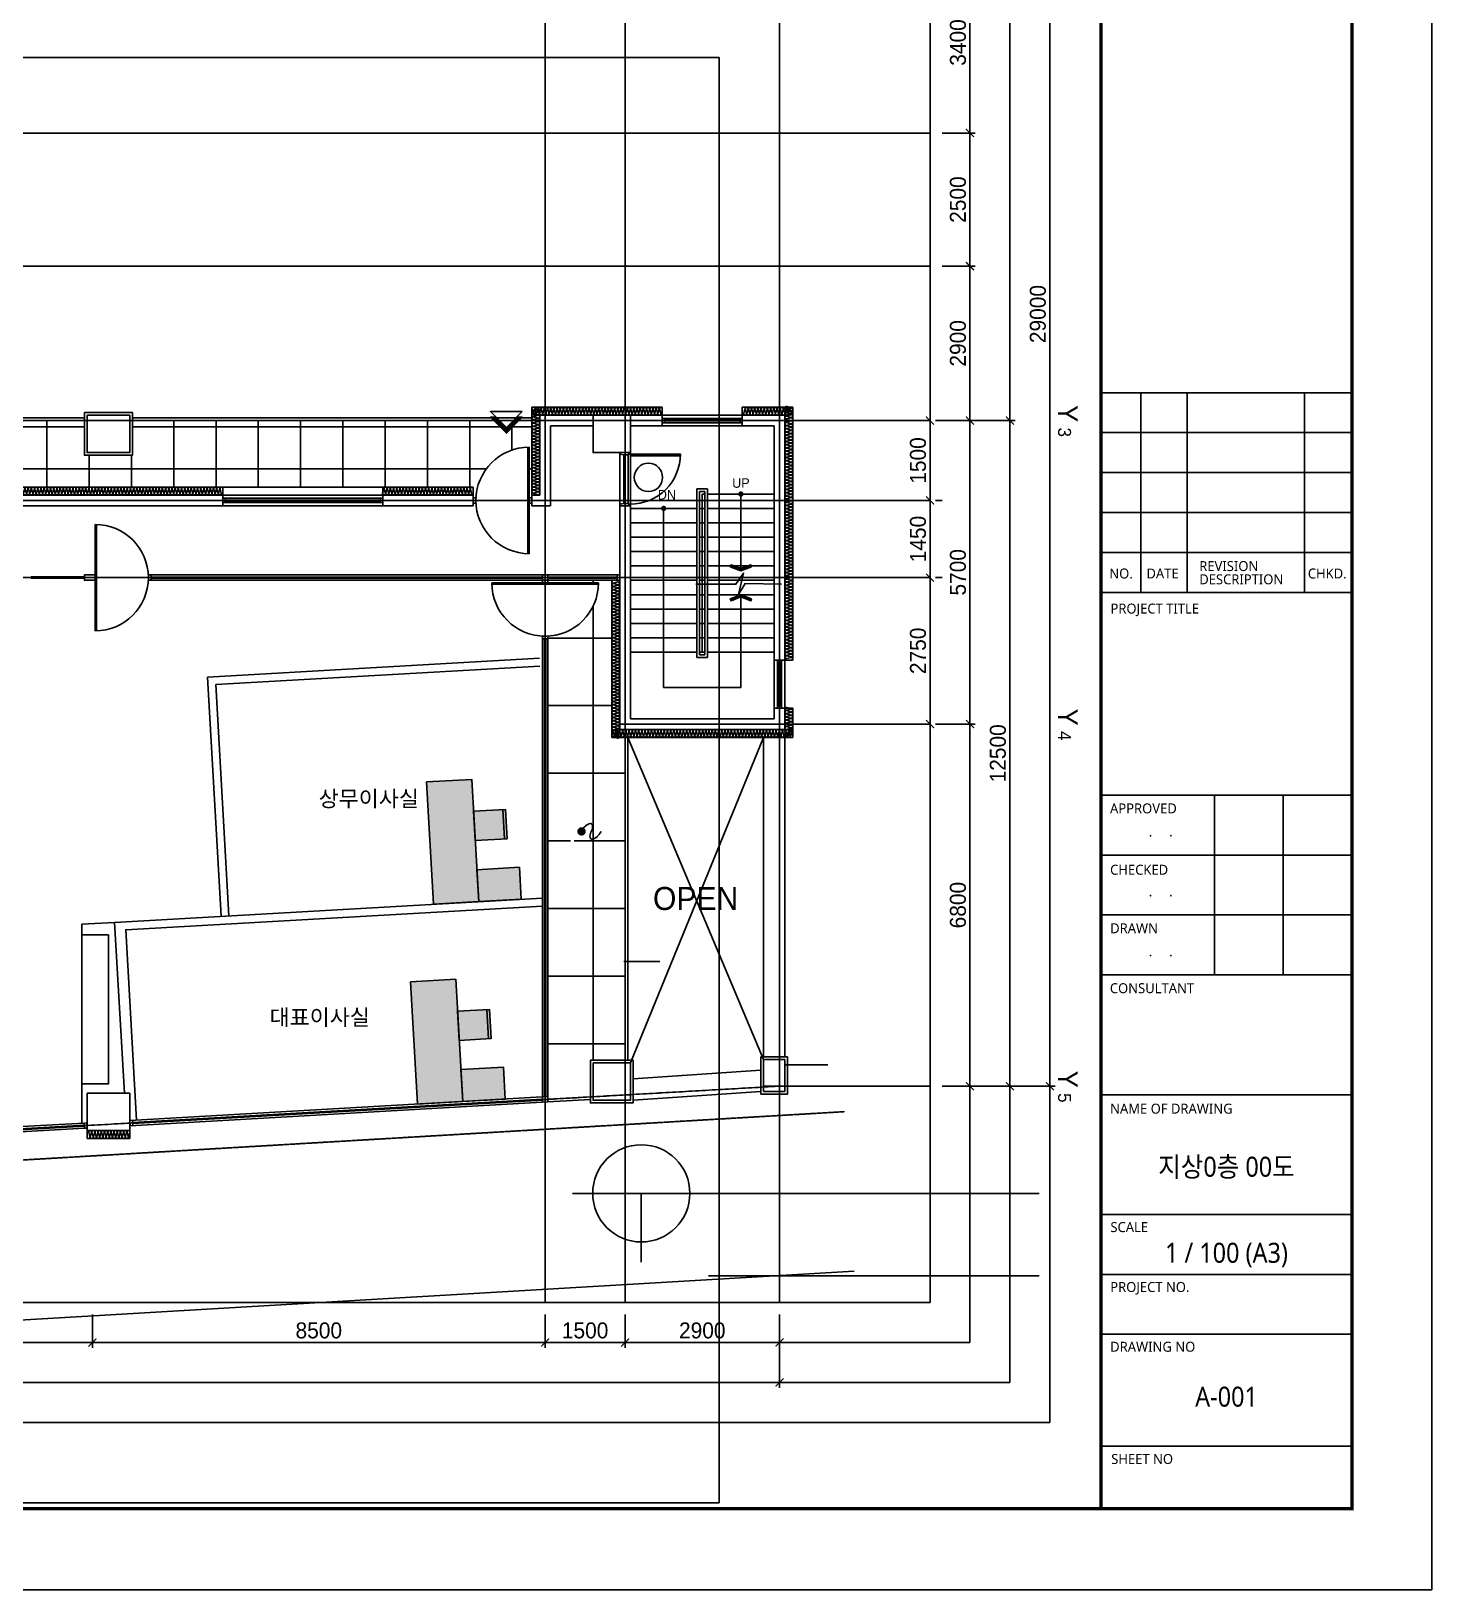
# Model space of a CAD drawing. Header units: millimetres. Extents: x 0 to 199210, y 0 to 94205.
# Drawn here: x 104808 to 131105, y 0 to 29272 of the extents above; entities that cross this region are included whole.
import ezdxf
from ezdxf.enums import TextEntityAlignment as Align

# ---------------------------------------------------------------- set-up
doc = ezdxf.new("R2010")
doc.units = ezdxf.units.MM
doc.linetypes.add('CEN', pattern=[62, 60, -1, 0, -1])
doc.linetypes.add('HIDDEN', pattern=[3, 2, -1])
doc.layers.get('Defpoints').update_dxf_attribs({"color": 142})
for name, color, linetype in [('0-L-FUR', 11, 'Continuous'), ('12. TXT1', 132, 'Continuous'), ('2. WAL', 2, 'Continuous'), ('4', 4, 'Continuous'), ('6', 6, 'Continuous'), ('7. FUR2', 241, 'Continuous'), ('A-DWALL1', 3, 'Continuous'), ('CEN', 1, 'CEN'), ('COL', 2, 'Continuous'), ('D_TEXT', 7, 'Continuous'), ('DIM', 7, 'Continuous'), ('HAT', 8, 'Continuous'), ('Hid', 7, 'HIDDEN'), ('ins', 9, 'Continuous'), ('LED', 6, 'Continuous'), ('OPEN', 11, 'Continuous'), ('STAIR', 7, 'Continuous'), ('SYM', 7, 'Continuous'), ('TXT', 6, 'Continuous'), ('WID', 4, 'Continuous'), ('WIN-9', 9, 'Continuous')]:
    doc.layers.add(name, color=color, linetype=linetype)
doc.layers.add('INVisible', color=165, linetype='Continuous', plot=False)
doc.styles.add('11', font='Dotum.ttf')
doc.styles.add('DS_FORM_A$0$ST-01', font='malgun.ttf')
doc.styles.add('DS_FORM_A$0$STYLE9', font='malgun.ttf')
doc.styles.add('T3', font='malgun.ttf')
doc.styles.add('돋움', font='Dotum.ttf')
doc.dimstyles.new('150', dxfattribs={"dimscale": 50, "dimtxt": 6, "dimasz": 3, "dimexe": 2, "dimexo": 4.5, "dimgap": 1.5, "dimtad": 1, "dimtoh": 1, "dimdec": 0, "dimzin": 0, "dimdsep": 46, "dimtxsty": '11', "dimblk1": 'ARCHTICK', "dimblk2": 'ARCHTICK', "dimsah": 1, "dimcen": 5, "dimclrd": 143, "dimclre": 143, "dimclrt": 7, "dimadec": 0, "dimazin": 0, "dimtfac": 1, "dimtdec": 0, "dimtix": 1, "dimtmove": 2, "dimatfit": 3, "dimldrblk": 'ARCHTICK', "dimfxl": 1, "dimtolj": 1, "dimtzin": 0, "dimlwd": -1, "dimlwe": -1, "dimarcsym": 0})
picture_1 = doc.add_image_def('image1.jpg', size_in_pixel=(707, 1000))

# ---------------------------------------------------------------- blocks, each defined once
blk = doc.blocks.new('FORM_A3_100')
at = {"color": 8}
for p, q in [((37860, 14988), (40995, 14988)), ((38359, 14988), (38359, 12488)), ((38937, 14988), (38937, 12488)), ((40406, 14988), (40406, 12488)), ((37860, 14488), (41000, 14488)), ((37860, 13988), (41000, 13988)), ((37860, 13488), (41000, 13488)), ((37860, 12988), (41000, 12988)), ((37860, 12488), (41000, 12488)), ((37860, 9949), (41000, 9949)), ((39279, 9949), (39279, 7699)), ((40138, 9949), (40138, 7699)), ((37860, 9199), (41000, 9199)), ((37860, 8449), (41000, 8449)), ((37860, 7699), (41000, 7699)), ((37858, 6199), (41000, 6199)), ((37859, 4699), (41000, 4699)), ((37860, 3949), (41000, 3949)), ((37860, 3199), (41001, 3199)), ((37860, 1799), (41002, 1799))]:
    blk.add_line(p, q, dxfattribs=at)
blk.add_lwpolyline([(42000, 0), (42000, 29700), (0, 29700), (0, 0)], close=True, dxfattribs=at)
at = {"color": 7, "const_width": 41.7}
blk.add_lwpolyline([(41001, 1016), (41001, 28684), (999, 28684), (999, 1016)], close=True, dxfattribs=at)
blk.add_lwpolyline([(37860, 28682), (37860, 1024)], dxfattribs=at)
at = {"color": 7}
for s, height, style, p in [('REVISION', 124.9, 'DS_FORM_A$0$ST-01', (39089, 12755)), ('NO.', 124.9, 'DS_FORM_A$0$ST-01', (37963, 12662)), ('DATE', 124.9, 'DS_FORM_A$0$ST-01', (38428, 12662)), ('DESCRIPTION', 124.85, 'DS_FORM_A$0$ST-01', (39089, 12589)), ('CHKD.', 124.9, 'DS_FORM_A$0$ST-01', (40448, 12662)), ('PROJECT TITLE', 124.85, 'DS_FORM_A$0$ST-01', (37978, 12223)), ('APPROVED ', 124.9, 'DS_FORM_A$0$ST-01', (37972, 9721)), ('  .     .  ', 124.85, 'DS_FORM_A$0$STYLE9', (38373, 9432)), ('CHECKED', 124.9, 'DS_FORM_A$0$ST-01', (37973, 8953)), ('  .     .  ', 124.85, 'DS_FORM_A$0$STYLE9', (38373, 8682)), ('DRAWN ', 124.9, 'DS_FORM_A$0$ST-01', (37974, 8220)), ('  .     .  ', 124.85, 'DS_FORM_A$0$STYLE9', (38373, 7932)), ('CONSULTANT', 124.9, 'DS_FORM_A$0$ST-01', (37970, 7470)), ('NAME OF DRAWING', 124.85, 'DS_FORM_A$0$ST-01', (37973, 5962)), ('SCALE', 124.9, 'DS_FORM_A$0$ST-01', (37977, 4479)), ('PROJECT NO.', 124.85, 'DS_FORM_A$0$ST-01', (37975, 3729)), ('DRAWING NO', 124.9, 'DS_FORM_A$0$ST-01', (37974, 2981)), ('SHEET NO', 124.9, 'DS_FORM_A$0$ST-01', (37987, 1576))]:
    blk.add_text(s, height=height, dxfattribs=dict(at, style=style)).set_placement(p)
blk = doc.blocks.new('arrowx')
at = {"color": 0, "linetype": 'ByBlock'}
blk.add_lwpolyline([(-0.6, -1.5), (-0.88, -1.39), (-0.32, 0), (-0.88, 1.39), (-0.6, 1.5), (0, 0)], close=True, dxfattribs=at)
for points in [[(-0.6, 1.5), (-0.88, 1.39), (0, 0), (-0.32, 0)], [(0, 0), (-0.32, 0), (-0.6, -1.5), (-0.88, -1.39)]]:
    blk.add_solid(points, dxfattribs=at)
blk = doc.blocks.new('_ArchTick')
at = {"color": 0, "linetype": 'ByBlock', "const_width": 0.15}
blk.add_lwpolyline([(-0.5, -0.5), (0.5, 0.5)], dxfattribs=at)
blk = doc.blocks.new('*D118')
at = {"layer": 'Defpoints', "color": 0, "transparency": 16777216}
for p in [(121684, 16259), (122434, 16259), (121684, 9459)]:
    blk.add_point(p, dxfattribs=at)
at = {"layer": 'DIM', "color": 143, "transparency": 16777216}
for p, q in [((121909, 16259), (122534, 16259)), ((122434, 9459), (122434, 16259)), ((121909, 9459), (122534, 9459))]:
    blk.add_line(p, q, dxfattribs=at)
at = {"layer": 'DIM', "color": 143, "transparency": 16777216, "xscale": 150, "yscale": 150, "zscale": 150}
for p, rotation in [((122434, 16259), 90), ((122434, 9459), 270)]:
    blk.add_blockref('_ArchTick', p, dxfattribs=dict(at, rotation=rotation))
at = {"layer": 'DIM', "color": 7, "transparency": 16777216, "insert": (122209, 12859), "char_height": 300, "attachment_point": 5, "rotation": 90, "style": '11'}
blk.add_mtext('\\A1;6800', dxfattribs=at)
blk = doc.blocks.new('*D119')
at = {"layer": 'Defpoints', "color": 0, "transparency": 16777216}
for p in [(121684, 21959), (122434, 21959), (121684, 16259)]:
    blk.add_point(p, dxfattribs=at)
at = {"layer": 'DIM', "color": 143, "transparency": 16777216}
for p, q in [((121909, 21959), (122534, 21959)), ((122434, 16259), (122434, 21959)), ((121909, 16259), (122534, 16259))]:
    blk.add_line(p, q, dxfattribs=at)
at = {"layer": 'DIM', "color": 143, "transparency": 16777216, "xscale": 150, "yscale": 150, "zscale": 150}
for p, rotation in [((122434, 21959), 90), ((122434, 16259), 270)]:
    blk.add_blockref('_ArchTick', p, dxfattribs=dict(at, rotation=rotation))
at = {"layer": 'DIM', "color": 7, "transparency": 16777216, "insert": (122209, 19109), "char_height": 300, "attachment_point": 5, "rotation": 90, "style": '11'}
blk.add_mtext('\\A1;5700', dxfattribs=at)
blk = doc.blocks.new('*D120')
at = {"layer": 'Defpoints', "color": 0, "transparency": 16777216}
for p in [(121684, 21959), (123184, 21959), (121684, 9459)]:
    blk.add_point(p, dxfattribs=at)
at = {"layer": 'DIM', "color": 143, "transparency": 16777216}
for p, q in [((121909, 21959), (123284, 21959)), ((123184, 9459), (123184, 21959)), ((121909, 9459), (123284, 9459))]:
    blk.add_line(p, q, dxfattribs=at)
at = {"layer": 'DIM', "color": 143, "transparency": 16777216, "xscale": 150, "yscale": 150, "zscale": 150}
for p, rotation in [((123184, 21959), 90), ((123184, 9459), 270)]:
    blk.add_blockref('_ArchTick', p, dxfattribs=dict(at, rotation=rotation))
at = {"layer": 'DIM', "color": 7, "transparency": 16777216, "insert": (122959, 15709), "char_height": 300, "attachment_point": 5, "rotation": 90, "style": '11'}
blk.add_mtext('\\A1;12500', dxfattribs=at)
blk = doc.blocks.new('*D121')
at = {"layer": 'Defpoints', "color": 0, "transparency": 16777216}
for p in [(121684, 24859), (122434, 24859), (121684, 21959)]:
    blk.add_point(p, dxfattribs=at)
at = {"layer": 'DIM', "color": 143, "transparency": 16777216}
for p, q in [((121909, 24859), (122534, 24859)), ((122434, 21959), (122434, 24859)), ((121909, 21959), (122534, 21959))]:
    blk.add_line(p, q, dxfattribs=at)
at = {"layer": 'DIM', "color": 143, "transparency": 16777216, "xscale": 150, "yscale": 150, "zscale": 150}
for p, rotation in [((122434, 24859), 90), ((122434, 21959), 270)]:
    blk.add_blockref('_ArchTick', p, dxfattribs=dict(at, rotation=rotation))
at = {"layer": 'DIM', "color": 7, "transparency": 16777216, "insert": (122209, 23409), "char_height": 300, "attachment_point": 5, "rotation": 90, "style": '11'}
blk.add_mtext('\\A1;2900', dxfattribs=at)
blk = doc.blocks.new('*D122')
at = {"layer": 'Defpoints', "color": 0, "transparency": 16777216}
for p in [(121684, 27359), (122434, 27359), (121684, 24859)]:
    blk.add_point(p, dxfattribs=at)
at = {"layer": 'DIM', "color": 143, "transparency": 16777216}
for p, q in [((121909, 27359), (122534, 27359)), ((122434, 24859), (122434, 27359)), ((121909, 24859), (122534, 24859))]:
    blk.add_line(p, q, dxfattribs=at)
at = {"layer": 'DIM', "color": 143, "transparency": 16777216, "xscale": 150, "yscale": 150, "zscale": 150}
for p, rotation in [((122434, 27359), 90), ((122434, 24859), 270)]:
    blk.add_blockref('_ArchTick', p, dxfattribs=dict(at, rotation=rotation))
at = {"layer": 'DIM', "color": 7, "transparency": 16777216, "insert": (122209, 26109), "char_height": 300, "attachment_point": 5, "rotation": 90, "style": '11'}
blk.add_mtext('\\A1;2500', dxfattribs=at)
blk = doc.blocks.new('*D123')
at = {"layer": 'Defpoints', "color": 0, "transparency": 16777216}
for p in [(121684, 30759), (122434, 30759), (121684, 27359)]:
    blk.add_point(p, dxfattribs=at)
at = {"layer": 'DIM', "color": 143, "transparency": 16777216}
for p, q in [((121909, 30759), (122534, 30759)), ((122434, 27359), (122434, 30759)), ((121909, 27359), (122534, 27359))]:
    blk.add_line(p, q, dxfattribs=at)
at = {"layer": 'DIM', "color": 143, "transparency": 16777216, "xscale": 150, "yscale": 150, "zscale": 150}
for p, rotation in [((122434, 30759), 90), ((122434, 27359), 270)]:
    blk.add_blockref('_ArchTick', p, dxfattribs=dict(at, rotation=rotation))
at = {"layer": 'DIM', "color": 7, "transparency": 16777216, "insert": (122209, 29059), "char_height": 300, "attachment_point": 5, "rotation": 90, "style": '11'}
blk.add_mtext('\\A1;3400', dxfattribs=at)
blk = doc.blocks.new('*D126')
at = {"layer": 'Defpoints', "color": 0, "transparency": 16777216}
for p in [(121684, 38459), (123184, 38459), (121684, 21959)]:
    blk.add_point(p, dxfattribs=at)
at = {"layer": 'DIM', "color": 143, "transparency": 16777216}
for p, q in [((121909, 38459), (123284, 38459)), ((123184, 21959), (123184, 38459)), ((121909, 21959), (123284, 21959))]:
    blk.add_line(p, q, dxfattribs=at)
at = {"layer": 'DIM', "color": 143, "transparency": 16777216, "xscale": 150, "yscale": 150, "zscale": 150}
for p, rotation in [((123184, 38459), 90), ((123184, 21959), 270)]:
    blk.add_blockref('_ArchTick', p, dxfattribs=dict(at, rotation=rotation))
at = {"layer": 'DIM', "color": 7, "transparency": 16777216, "insert": (122959, 30209), "char_height": 300, "attachment_point": 5, "rotation": 90, "style": '11'}
blk.add_mtext('\\A1;16500', dxfattribs=at)
blk = doc.blocks.new('*D132')
at = {"layer": 'Defpoints', "color": 0, "transparency": 16777216}
for p in [(121684, 38459), (121684, 9459), (123934, 9459)]:
    blk.add_point(p, dxfattribs=at)
at = {"layer": 'DIM', "color": 143, "transparency": 16777216}
for p, q in [((121909, 38459), (124034, 38459)), ((123934, 38459), (123934, 9459)), ((121909, 9459), (124034, 9459))]:
    blk.add_line(p, q, dxfattribs=at)
at = {"layer": 'DIM', "color": 143, "transparency": 16777216, "xscale": 150, "yscale": 150, "zscale": 150}
for p, rotation in [((123934, 38459), 90), ((123934, 9459), 270)]:
    blk.add_blockref('_ArchTick', p, dxfattribs=dict(at, rotation=rotation))
at = {"layer": 'DIM', "color": 7, "transparency": 16777216, "insert": (123709, 23959), "char_height": 300, "attachment_point": 5, "rotation": 90, "style": '11'}
blk.add_mtext('\\A1;29000', dxfattribs=at)
blk = doc.blocks.new('*D146')
at = {"layer": 'Defpoints', "color": 0, "transparency": 16777216}
for p in [(95958, 5395), (105958, 5395), (105958, 4645)]:
    blk.add_point(p, dxfattribs=at)
at = {"layer": 'DIM', "color": 143, "transparency": 16777216}
for p, q in [((95958, 5170), (95958, 4545)), ((105958, 5170), (105958, 4545)), ((95958, 4645), (105958, 4645))]:
    blk.add_line(p, q, dxfattribs=at)
at = {"layer": 'DIM', "color": 143, "transparency": 16777216, "xscale": 150, "yscale": 150, "zscale": 150, "rotation": 180}
blk.add_blockref('_ArchTick', (95958, 4645), dxfattribs=at)
at = {"layer": 'DIM', "color": 143, "transparency": 16777216, "xscale": 150, "yscale": 150, "zscale": 150}
blk.add_blockref('_ArchTick', (105958, 4645), dxfattribs=at)
at = {"layer": 'DIM', "color": 7, "transparency": 16777216, "insert": (100958, 4870), "char_height": 300, "attachment_point": 5, "style": '11'}
blk.add_mtext('\\A1;10000', dxfattribs=at)
blk = doc.blocks.new('*D147')
at = {"layer": 'Defpoints', "color": 0, "transparency": 16777216}
for p in [(105958, 5395), (114458, 5395), (114458, 4645)]:
    blk.add_point(p, dxfattribs=at)
at = {"layer": 'DIM', "color": 143, "transparency": 16777216}
for p, q in [((105958, 5170), (105958, 4545)), ((114458, 5170), (114458, 4545)), ((105958, 4645), (114458, 4645))]:
    blk.add_line(p, q, dxfattribs=at)
at = {"layer": 'DIM', "color": 143, "transparency": 16777216, "xscale": 150, "yscale": 150, "zscale": 150, "rotation": 180}
blk.add_blockref('_ArchTick', (105958, 4645), dxfattribs=at)
at = {"layer": 'DIM', "color": 143, "transparency": 16777216, "xscale": 150, "yscale": 150, "zscale": 150}
blk.add_blockref('_ArchTick', (114458, 4645), dxfattribs=at)
at = {"layer": 'DIM', "color": 7, "transparency": 16777216, "insert": (110208, 4870), "char_height": 300, "attachment_point": 5, "style": '11'}
blk.add_mtext('\\A1;8500', dxfattribs=at)
blk = doc.blocks.new('*D148')
at = {"layer": 'Defpoints', "color": 0, "transparency": 16777216}
for p in [(114458, 5395), (115958, 5395), (115958, 4645)]:
    blk.add_point(p, dxfattribs=at)
at = {"layer": 'DIM', "color": 143, "transparency": 16777216}
for p, q in [((114458, 5170), (114458, 4545)), ((115958, 5170), (115958, 4545)), ((114458, 4645), (115958, 4645))]:
    blk.add_line(p, q, dxfattribs=at)
at = {"layer": 'DIM', "color": 143, "transparency": 16777216, "xscale": 150, "yscale": 150, "zscale": 150, "rotation": 180}
blk.add_blockref('_ArchTick', (114458, 4645), dxfattribs=at)
at = {"layer": 'DIM', "color": 143, "transparency": 16777216, "xscale": 150, "yscale": 150, "zscale": 150}
blk.add_blockref('_ArchTick', (115958, 4645), dxfattribs=at)
at = {"layer": 'DIM', "color": 7, "transparency": 16777216, "insert": (115208, 4870), "char_height": 300, "attachment_point": 5, "style": '11'}
blk.add_mtext('\\A1;1500', dxfattribs=at)
blk = doc.blocks.new('*D149')
at = {"layer": 'Defpoints', "color": 0, "transparency": 16777216}
for p in [(115958, 5395), (118858, 5395), (118858, 4645)]:
    blk.add_point(p, dxfattribs=at)
at = {"layer": 'DIM', "color": 143, "transparency": 16777216}
for p, q in [((115958, 5170), (115958, 4545)), ((118858, 5170), (118858, 4545)), ((115958, 4645), (118858, 4645))]:
    blk.add_line(p, q, dxfattribs=at)
at = {"layer": 'DIM', "color": 143, "transparency": 16777216, "xscale": 150, "yscale": 150, "zscale": 150, "rotation": 180}
blk.add_blockref('_ArchTick', (115958, 4645), dxfattribs=at)
at = {"layer": 'DIM', "color": 143, "transparency": 16777216, "xscale": 150, "yscale": 150, "zscale": 150}
blk.add_blockref('_ArchTick', (118858, 4645), dxfattribs=at)
at = {"layer": 'DIM', "color": 7, "transparency": 16777216, "insert": (117408, 4870), "char_height": 300, "attachment_point": 5, "style": '11'}
blk.add_mtext('\\A1;2900', dxfattribs=at)
blk = doc.blocks.new('*D150')
at = {"layer": 'Defpoints', "color": 0, "transparency": 16777216}
for p in [(73858, 5395), (118858, 5395), (118858, 3895)]:
    blk.add_point(p, dxfattribs=at)
at = {"layer": 'DIM', "color": 143, "transparency": 16777216}
for p, q in [((73858, 5170), (73858, 3795)), ((118858, 5170), (118858, 3795)), ((73858, 3895), (118858, 3895))]:
    blk.add_line(p, q, dxfattribs=at)
at = {"layer": 'DIM', "color": 143, "transparency": 16777216, "xscale": 150, "yscale": 150, "zscale": 150, "rotation": 180}
blk.add_blockref('_ArchTick', (73858, 3895), dxfattribs=at)
at = {"layer": 'DIM', "color": 143, "transparency": 16777216, "xscale": 150, "yscale": 150, "zscale": 150}
blk.add_blockref('_ArchTick', (118858, 3895), dxfattribs=at)
at = {"layer": 'DIM', "color": 7, "transparency": 16777216, "insert": (96358, 4120), "char_height": 300, "attachment_point": 5, "style": '11'}
blk.add_mtext('\\A1;45000', dxfattribs=at)
blk = doc.blocks.new('*D152')
at = {"layer": 'Defpoints', "color": 0, "transparency": 16777216}
for p in [(121684, 21959), (121684, 20459), (121684, 20459)]:
    blk.add_point(p, dxfattribs=at)
at = {"layer": 'DIM', "color": 143, "transparency": 16777216}
for p, q in [((121684, 21959), (121684, 20459)), ((121909, 21959), (121784, 21959)), ((121459, 20459), (121584, 20459))]:
    blk.add_line(p, q, dxfattribs=at)
at = {"layer": 'DIM', "color": 143, "transparency": 16777216, "xscale": 150, "yscale": 150, "zscale": 150}
for p, rotation in [((121684, 21959), 90), ((121684, 20459), 270)]:
    blk.add_blockref('_ArchTick', p, dxfattribs=dict(at, rotation=rotation))
at = {"layer": 'DIM', "color": 7, "transparency": 16777216, "insert": (121459, 21209), "char_height": 300, "attachment_point": 5, "rotation": 90, "style": '11'}
blk.add_mtext('\\A1;1500', dxfattribs=at)
blk = doc.blocks.new('*D153')
at = {"layer": 'Defpoints', "color": 0, "transparency": 16777216}
for p in [(121684, 20459), (121684, 19009), (121684, 19009)]:
    blk.add_point(p, dxfattribs=at)
at = {"layer": 'DIM', "color": 143, "transparency": 16777216}
for p, q in [((121684, 20459), (121684, 19009)), ((121909, 20459), (121784, 20459)), ((121909, 19009), (121784, 19009))]:
    blk.add_line(p, q, dxfattribs=at)
at = {"layer": 'DIM', "color": 143, "transparency": 16777216, "xscale": 150, "yscale": 150, "zscale": 150}
for p, rotation in [((121684, 20459), 90), ((121684, 19009), 270)]:
    blk.add_blockref('_ArchTick', p, dxfattribs=dict(at, rotation=rotation))
at = {"layer": 'DIM', "color": 7, "transparency": 16777216, "insert": (121459, 19734), "char_height": 300, "attachment_point": 5, "rotation": 90, "style": '11'}
blk.add_mtext('\\A1;1450', dxfattribs=at)
blk = doc.blocks.new('*D154')
at = {"layer": 'Defpoints', "color": 0, "transparency": 16777216}
for p in [(121684, 19009), (121684, 16259), (121684, 16259)]:
    blk.add_point(p, dxfattribs=at)
at = {"layer": 'DIM', "color": 143, "transparency": 16777216}
for p, q in [((121684, 19009), (121684, 16259)), ((121909, 19009), (121784, 19009)), ((121909, 16259), (121784, 16259))]:
    blk.add_line(p, q, dxfattribs=at)
at = {"layer": 'DIM', "color": 143, "transparency": 16777216, "xscale": 150, "yscale": 150, "zscale": 150}
for p, rotation in [((121684, 19009), 90), ((121684, 16259), 270)]:
    blk.add_blockref('_ArchTick', p, dxfattribs=dict(at, rotation=rotation))
at = {"layer": 'DIM', "color": 7, "transparency": 16777216, "insert": (121459, 17634), "char_height": 300, "attachment_point": 5, "rotation": 90, "style": '11'}
blk.add_mtext('\\A1;2750', dxfattribs=at)
blk = doc.blocks.new('approach')
at = {"color": 0}
for p, q in [((0, 0), (-4, -4)), ((4, -4), (0, 0)), ((0, -1.42), (-4, -5.42)), ((4, -5.42), (0, -1.42)), ((-2.58, -4), (-4, -4)), ((4, -5.42), (-4, -5.42)), ((4, -4), (2.58, -4))]:
    blk.add_line(p, q, dxfattribs=at)
for points in [[(0, 0), (0, -1.42), (-4, -4), (-2.58, -4)], [(0, 0), (4, -4), (0, -1.42), (2.58, -4)]]:
    blk.add_solid(points, dxfattribs=at)
blk = doc.blocks.new('insul1')
blk.add_lwpolyline([(0, 0.25, 1.344031), (0.35, 0.25), (0.2, 0.75, -1.344031), (0.55, 0.75), (0.4, 0.25)], format="xyb")
blk = doc.blocks.new('stool_3F')
at = {"layer": 'A-DWALL1', "true_color": 0xffffff}
h = blk.add_hatch(color=7, dxfattribs=at)
h.dxf.hatch_style = 1
h.paths.add_polyline_path([(278588, 40268), (279138, 40268), (279138, 40868), (278588, 40868)])
at = {"layer": '0-L-FUR'}
blk.add_line((279138, 40318), (278588, 40318), dxfattribs=at)
blk.add_lwpolyline([(278588, 40268), (279138, 40268), (279138, 40868), (278588, 40868)], close=True, dxfattribs=at)
blk = doc.blocks.new('4F_desk_w')
at = {"layer": 'A-DWALL1', "true_color": 0xffffff}
h = blk.add_hatch(color=7, dxfattribs=at)
h.dxf.hatch_style = 1
h.paths.add_polyline_path([(363589, 37750), (364189, 37750), (364189, 38550), (363589, 38550)])
h.paths.add_polyline_path([(361889, 36900), (364189, 36900), (364189, 37750), (361889, 37750)])
at = {"layer": '0-L-FUR'}
for points in [[(363589, 37750), (364189, 37750), (364189, 38550), (363589, 38550)], [(361889, 36900), (364189, 36900), (364189, 37750), (361889, 37750)]]:
    blk.add_lwpolyline(points, close=True, dxfattribs=at)
at = {"layer": 'A-DWALL1', "xscale": -1, "rotation": 180}
blk.add_blockref('stool_3F', (83902, 78618), dxfattribs=at)

msp = doc.modelspace()

# ---------------------------------------------------------------- hatches: boundary and pattern name
at = {"layer": 'HAT'}
h = msp.add_hatch(dxfattribs=at)
h.set_pattern_fill('NET,_O', color=256, scale=250)
h.set_pattern_definition([(0, (-322727.9, 735423.8), (0, 793.75), []), (90, (-322727.9, 735423.8), (-793.75, 5e-14), [])])
h.paths.add_polyline_path([(90156.7, 20508.9), (90208, 20508.9), (90208, 20558.9), (90208, 20708.9), (90358.2, 20708.9), (90358.2, 21958.9), (89108, 21958.9), (89108, 20558.9), (89108, 20508.9), (89158, 20508.9), (89158, 21458.9, -0.3996375)])
h.paths.add_polyline_path([(98935.2, 21958.9, -0.4160844), (98882, 21958.9), (96708, 21958.9), (96708, 21308.9), (95808, 21308.9), (95808, 21958.9), (90358.2, 21958.9), (90358.2, 20708.9), (91508, 20708.9), (94508, 20708.9), (99508, 20708.9), (102508, 20708.9), (108408, 20708.9), (111408, 20708.9), (113108, 20708.9), (113108, 20687.1, -0.1467688), (113108, 20671.4), (113108, 20558.9), (113108, 20508.9), (113159.2, 20508.9, -0.3996375), (114158, 21458.9), (114158, 20508.9), (114208, 20508.9), (114208, 20558.9), (114208, 21958.9), (113968, 21958.9), (113729.4, 21720.3), (113490.8, 21958.9), (106708, 21958.9), (106708, 21308.9), (105808, 21308.9), (105808, 21958.9)])
h = msp.add_hatch(dxfattribs=at)
h.set_pattern_fill('NET,_O', color=256, scale=400)
h.set_pattern_definition([(0, (-240242.2, 735423.8), (0, 1270), []), (90, (-240242.2, 735423.8), (-1270, 8e-14), [])])
h.paths.add_polyline_path([(114508, 9211.6), (115308, 9257), (115308, 9944), (115958, 9944), (115958, 11762.8, -0.3102506), (115934, 11797.8, -0.3102506), (115958, 11832.8), (115958, 16008.9), (115708, 16008.9), (115708, 16030.6, -0.1467688), (115708, 16046.4), (115708, 18958.9), (114508, 18958.9), (114508, 18908.9), (115458, 18908.9, -0.3996375), (114508, 17910.1), (114508, 17858.9)])
h.paths.add_polyline_path([(115133, 13931.1, -0.1021929), (115131.7, 13980.7, -0.0611145), (115147.5, 14032.1, -0.0130907), (115155.8, 14049.4, -0.0032864), (115153.7, 14045.1, 0.0098039), (115147.5, 14032.1, 0.0611145), (115131.7, 13980.7, 0.1021929), (115133, 13931.1, 0.1836907), (115148.6, 13908), (115148.6, 13908, -0.1836912)], flags=16)
h.paths.add_polyline_path([(114931.5, 14045.1, -1), (115009.7, 14045.1, -1)], flags=16)
h.paths.add_polyline_path([(115281.1, 13769), (120470.1, 13769), (120470.1, 14327.7), (115281.1, 14327.7)], flags=9)

# ---------------------------------------------------------------- linework, layer by layer
for p, q in [((105808, 22008.9), (96708, 22008.9)), ((105808, 21958.9), (96708, 21958.9)), ((114208, 22008.9), (106708, 22008.9)), ((114208, 21958.9), (106708, 21958.9)), ((117308, 20678.9), (117308, 17508.9)), ((117308, 20678.9), (117508, 20678.9)), ((117358, 20628.9), (117358, 17558.9)), ((117358, 20628.9), (117458, 20628.9)), ((117408, 20578.9), (117408, 17608.9)), ((117458, 20578.9), (117408, 20578.9)), ((117458, 20628.9), (117458, 17558.9)), ((117508, 20678.9), (117508, 17508.9)), ((117508, 20578.9), (118758, 20578.9)), ((118133, 20578.9), (118133, 19178)), ((116058, 20308.9), (117308, 20308.9)), ((116683, 20308.9), (116683, 16943.9)), ((117358, 20308.9), (117458, 20308.9)), ((117408, 20308.9), (117458, 20308.9)), ((117508, 20308.9), (118758, 20308.9)), ((116058, 20038.9), (117308, 20038.9)), ((117358, 20038.9), (117458, 20038.9)), ((117508, 20038.9), (118758, 20038.9)), ((116058, 19768.9), (117308, 19768.9)), ((117358, 19768.9), (117458, 19768.9)), ((117508, 19768.9), (118758, 19768.9)), ((116058, 19498.9), (117308, 19498.9)), ((117358, 19498.9), (117458, 19498.9)), ((117508, 19498.9), (118758, 19498.9)), ((116058, 19228.9), (117308, 19228.9)), ((117358, 19228.9), (117458, 19228.9)), ((117508, 19228.9), (118758, 19228.9)), ((116058, 18958.9), (117308, 18958.9)), ((117358, 18958.9), (117458, 18958.9)), ((117508, 18958.9), (118758, 18958.9)), ((116058, 18688.9), (117308, 18688.9)), ((117358, 18688.9), (117458, 18688.9)), ((117508, 18688.9), (118758, 18688.9)), ((118133, 18688.9), (118133, 16943.9)), ((116058, 18418.9), (117308, 18418.9)), ((116058, 18148.9), (117308, 18148.9)), ((117358, 18418.9), (117458, 18418.9)), ((117358, 18148.9), (117458, 18148.9)), ((117508, 18418.9), (118758, 18418.9)), ((117508, 18148.9), (118758, 18148.9)), ((116058, 17878.9), (117308, 17878.9)), ((117358, 17878.9), (117458, 17878.9)), ((117508, 17878.9), (118758, 17878.9)), ((116058, 17608.9), (117308, 17608.9)), ((117358, 17608.9), (117458, 17608.9)), ((117508, 17608.9), (118758, 17608.9)), ((117308, 17508.9), (117508, 17508.9)), ((117358, 17558.9), (117458, 17558.9)), ((118133, 16943.9), (116683, 16943.9)), ((115958, 9944), (115958, 16023.9)), ((116008, 9944), (116008, 16023.9)), ((118558, 10008.9), (118558, 16008.9)), ((118958, 10008.9), (118958, 16008.9)), ((116611.1, 11797.8), (115934, 11797.8)), ((116108, 9598.2), (118508, 9756.4)), ((119762.5, 9861.5), (118954.4, 9861.5)), ((114508, 9211.6), (115308, 9257)), ((114508, 9161.5), (115308, 9207)), ((116108, 9197.3), (118508, 9355.6))]:
    msp.add_line(p, q)
msp.add_circle((116396.8, 20892.2), 266)
at = {"layer": '2. WAL'}
for p, q in [((108116.6, 17141.8), (114351.2, 17496.3)), ((108274.9, 17000.5), (114359.7, 17346.5)), ((108372.1, 12649), (108116.6, 17141.8)), ((108521.8, 12657.5), (108274.9, 17000.5))]:
    msp.add_line(p, q, dxfattribs=at)
for points in [[(106786.7, 8822.7), (106583.5, 12397.1), (114408, 12842), (114408, 12992.3), (106375.3, 12535.5), (106557.8, 9325.5)], [(106375.3, 12535.5), (105758, 12500.4), (105758, 12300.1), (106258, 12300.1), (106258, 9500.1), (105758, 9500.1), (105758, 8764.2)]]:
    msp.add_lwpolyline(points, dxfattribs=at)
at = {"layer": '4'}
for p, q in [((114208, 22208.9), (116658, 22208.9)), ((114208, 22208.9), (114208, 20558.9)), ((116658, 22208.9), (116658, 22058.9)), ((118158, 22208.9), (119108, 22208.9)), ((118158, 22058.9), (118158, 22208.9)), ((119108, 22208.9), (119108, 17458.9)), ((102508, 20708.9), (108408, 20708.9)), ((108408, 20708.9), (108408, 20558.9)), ((111408, 20708.9), (113108, 20708.9)), ((111408, 20558.9), (111408, 20708.9)), ((113108, 20558.9), (113108, 20708.9)), ((115708, 18958.9), (115708, 16008.9)), ((118958, 17458.9), (119108, 17458.9)), ((118958, 16558.9), (119108, 16558.9)), ((119108, 16558.9), (119108, 16008.9)), ((115708, 16008.9), (119108, 16008.9)), ((105858, 8625.5), (105858, 8475.5)), ((106658, 8625.5), (106658, 8475.5)), ((105858, 8475.5), (106658, 8475.5))]:
    msp.add_line(p, q, dxfattribs=at)
for points in [[(105808, 22108.9), (105808, 21308.9), (106708, 21308.9), (106708, 22108.9)], [(118508, 10008.9), (118508, 9308.9), (119008, 9308.9), (119008, 10008.9)], [(115308, 9944), (115308, 9144), (116108, 9144), (116108, 9944)]]:
    msp.add_lwpolyline(points, close=True, dxfattribs=at)
at = {"layer": '6'}
msp.add_lwpolyline([(114029.4, 22126.8), (113429.4, 22126.8), (113535.9, 22020.3), (113429.4, 22020.3), (113729.4, 21720.3), (114029.4, 22020.3), (113922.9, 22020.3)], close=True, dxfattribs=at)
at = {"layer": '7. FUR2'}
msp.add_lwpolyline([(106258, 12300.1), (105758, 12300.1), (105758, 9500.1), (106258, 9500.1)], close=True, dxfattribs=at)
at = {"layer": 'CEN'}
for p, q in [((114458, 39166.8), (114458, 5395.3)), ((115958, 39166.8), (115958, 5395.3)), ((118858, 39166.8), (118858, 5395.3)), ((85858, 27358.9), (121683.9, 27358.9)), ((85858, 24858.9), (121683.9, 24858.9)), ((72814.8, 21958.9), (121683.9, 21958.9)), ((87983, 20458.9), (121683.9, 20458.9)), ((72814.8, 19008.9), (121683.9, 19008.9)), ((115858, 16258.9), (121683.9, 16258.9)), ((80021.2, 7251.1), (118958, 9464.5)), ((118558, 9458.9), (121683.9, 9458.9))]:
    msp.add_line(p, q, dxfattribs=at)
at = {"layer": 'COL'}
for p, q in [((114358, 22058.9), (115358, 22058.9)), ((114358, 22058.9), (114358, 20558.9)), ((115358, 22058.9), (116658, 22058.9)), ((116058, 21958.9), (116058, 21358.9)), ((116658, 22058.9), (116658, 21858.9)), ((118158, 22058.9), (118958, 22058.9)), ((118158, 22058.9), (118158, 21858.9)), ((118958, 22058.9), (118958, 17458.9)), ((114558, 21858.9), (115358, 21858.9)), ((114558, 21858.9), (114558, 20358.9)), ((116058, 21858.9), (116658, 21858.9)), ((118158, 21858.9), (118758, 21858.9)), ((118758, 21858.9), (118758, 17458.9)), ((102508, 20558.9), (108408, 20558.9)), ((108408, 20558.9), (108408, 20358.9)), ((111408, 20558.9), (113108, 20558.9)), ((111408, 20558.9), (111408, 20358.9)), ((113108, 20558.9), (113108, 20358.9)), ((114208, 20558.9), (114358, 20558.9)), ((114208, 20558.9), (114208, 20358.9)), ((102508, 20358.9), (108408, 20358.9)), ((111408, 20358.9), (113108, 20358.9)), ((114208, 20358.9), (114558, 20358.9)), ((115858, 20358.9), (115858, 16158.9)), ((116058, 20358.9), (115858, 20358.9)), ((116058, 20358.9), (116058, 16358.9)), ((118958, 17458.9), (118758, 17458.9)), ((118758, 16558.9), (118758, 16358.9)), ((118958, 16558.9), (118758, 16558.9)), ((118958, 16558.9), (118958, 16158.9)), ((115858, 16158.9), (118958, 16158.9)), ((116058, 16358.9), (118758, 16358.9))]:
    msp.add_line(p, q, dxfattribs=at)
for points in [[(105858, 22058.9), (105858, 21358.9), (106658, 21358.9), (106658, 22058.9), (105858, 22058.9)], [(115358, 22058.9), (115358, 21358.9), (116058, 21358.9), (116058, 22058.9), (115358, 22058.9)], [(118558, 9958.9), (118558, 9358.9), (118958, 9358.9), (118958, 9958.9), (118558, 9958.9)], [(115358, 9894), (115358, 9194), (116058, 9194), (116058, 9894), (115358, 9894)], [(105858, 9325.5), (105858, 8625.5), (106658, 8625.5), (106658, 9325.5), (105858, 9325.5)]]:
    msp.add_lwpolyline(points, dxfattribs=at)
at = {"layer": 'Hid', "ltscale": 5}
msp.add_line((80105.3, 6627.6), (120082, 8980), dxfattribs=at)
at = {"layer": 'ins'}
msp.add_line((78989.2, 3556.7), (120258.2, 5985.2), dxfattribs=at)
at = {"layer": 'INVisible'}
for points in [[(123933.9, 3145.3), (70564.8, 3145.3), (70564.8, 41416.8), (123933.9, 41416.8)], [(123183.9, 3895.3), (71314.8, 3895.3), (71314.8, 40666.8), (123183.9, 40666.8)], [(122433.9, 4645.3), (72064.8, 4645.3), (72064.8, 39916.8), (122433.9, 39916.8)], [(121683.9, 5395.3), (72814.8, 5395.3), (72814.8, 39166.8), (121683.9, 39166.8)]]:
    msp.add_lwpolyline(points, close=True, dxfattribs=at)
at = {"layer": 'LED'}
msp.add_lwpolyline([(115506.7, 14242.8, -0.0342989), (115480.7, 14199.7, -0.0474109), (115435.8, 14146.9, -0.0611145), (115392.9, 14114.4, -0.1021929), (115345.9, 14098.7, -0.1844973), (115318.7, 14105.5, -0.1844973), (115302.9, 14128.8, -0.1021929), (115301.6, 14178.3, -0.0611145), (115317.5, 14229.8, -0.0098039), (115323.6, 14242.8, 0.0130907), (115331.9, 14260.1, 0.0611145), (115347.7, 14311.5, 0.1021929), (115346.4, 14361.1, 0.1844973), (115330.7, 14384.3, 0.1844973), (115303.4, 14391.1, 0.1021929), (115256.5, 14375.4, 0.0611145), (115213.5, 14342.9, 0.0851521), (115140.5, 14242.8)], format="xyb", dxfattribs=at)
at = {"layer": 'LED', "const_width": 78.1}
msp.add_lwpolyline([(115101.4, 14242.8, 1), (115179.6, 14242.8, 1)], format="xyb", close=True, dxfattribs=at)
at = {"layer": 'OPEN'}
for p, q in [((116008, 16008.9), (118558, 9958.9)), ((116058, 9894), (118558, 16008.9))]:
    msp.add_line(p, q, dxfattribs=at)
at = {"layer": 'STAIR', "color": 7, "linetype": 'Continuous', "const_width": 50}
for points in [[(118133, 20603.9, -1), (118133, 20553.9, -1)], [(116683, 20333.9, -1), (116683, 20283.9, -1)]]:
    msp.add_lwpolyline(points, format="xyb", close=True, dxfattribs=at)
at = {"layer": 'STAIR', "color": 7, "linetype": 'Continuous'}
msp.add_lwpolyline([(118893.4, 18887.3), (118216.3, 18899.5), (118091, 18693.8), (118182.1, 19093.6), (118040.7, 18886.7), (117286.5, 18887.4)], dxfattribs=at)
at = {"layer": 'TXT'}
for p, q in [((114972.5, 7446), (123730.9, 7446)), ((116262.9, 7446), (116262.9, 6155.7)), ((117525.6, 5896), (123730.9, 5896))]:
    msp.add_line(p, q, dxfattribs=at)
msp.add_circle((116262.9, 7446), 912.4, dxfattribs=at)
at = {"layer": 'WID'}
for p, q in [((118158, 22058.9), (116658, 22058.9)), ((118158, 21858.9), (116658, 21858.9)), ((114133, 21458.5), (114133, 19459.2)), ((114158, 21458.9), (114158, 20408.9)), ((115858, 21328.9), (115858, 20388.9)), ((115938, 21313.9), (115938, 20403.9)), ((116018, 21313.9), (116018, 20403.9)), ((116058, 21328.9), (116058, 20388.9)), ((111408, 20708.9), (108408, 20708.9)), ((113108, 20508.9), (113108, 20408.9)), ((114208, 20508.9), (114158, 20508.9)), ((114158, 19458.9), (114158, 20508.9)), ((114208, 20508.9), (114208, 20408.9)), ((114208, 20508.9), (114208, 20408.9)), ((114133, 19459.2), (114133, 20458.9)), ((114208, 20408.9), (114158, 20408.9)), ((106008, 20008.9), (106008, 18958.9)), ((106033, 20008.5), (106033, 18009.2)), ((106008, 18008.9), (106008, 19058.9)), ((107058, 19058.9), (107058, 18958.9)), ((115808, 19058.9), (115808, 18958.9)), ((106033, 18009.2), (106033, 19008.9)), ((113458, 18908.9), (114508, 18908.9)), ((113458.3, 18883.9), (115457.7, 18883.9)), ((114408, 18908.9), (114508, 18908.9)), ((115458, 18908.9), (114408, 18908.9)), ((115457.7, 18883.9), (114458, 18883.9)), ((114408, 17858.9), (114508, 17858.9)), ((118758, 16558.9), (118758, 17458.9)), ((118958, 16558.9), (118958, 17458.9)), ((106658, 8815.4), (114508, 9261.7)), ((106663.7, 8715.6), (114508, 9161.5)), ((106710.2, 8778.3), (114408, 9215.9)), ((106711.3, 8758.3), (114408, 9195.9)), ((96658, 8246.9), (105805.2, 8766.9)), ((96663.7, 8147.1), (105810.9, 8667.1)), ((96710.2, 8209.8), (105807.5, 8727)), ((96711.3, 8189.9), (105808.6, 8707))]:
    msp.add_line(p, q, dxfattribs=at)
at = {"layer": 'WID', "color": 4}
for p, q in [((116698, 21998.9), (118118, 21998.9)), ((116698, 21964.9), (118118, 21964.9)), ((116698, 21952.9), (118118, 21952.9)), ((116698, 21918.9), (118118, 21918.9)), ((108448, 20498.9), (111368, 20498.9)), ((108448, 20464.9), (111368, 20464.9)), ((108448, 20452.9), (111368, 20452.9)), ((108448, 20418.9), (111368, 20418.9)), ((115858, 19058.9), (107008, 19058.9)), ((115858, 18958.9), (107008, 18958.9)), ((114408, 19018.9), (107058, 19018.9)), ((114408, 18998.9), (107058, 18998.9)), ((115808, 19018.9), (114508, 19018.9)), ((115808, 18998.9), (114508, 18998.9)), ((114408, 9155.8), (114408, 17908.9)), ((114448, 9258.2), (114448, 17858.9)), ((114468, 9259.4), (114468, 17858.9)), ((114508, 9161.5), (114508, 17908.9)), ((118818, 17418.9), (118818, 16598.9)), ((118852, 17418.9), (118852, 16598.9)), ((118864, 17418.9), (118864, 16598.9)), ((118898, 17418.9), (118898, 16598.9))]:
    msp.add_line(p, q, dxfattribs=at)
for points in [[(116658, 21943.9), (116658, 21918.9), (116698, 21918.9), (116698, 21998.9), (116658, 21998.9), (116658, 21973.9)], [(118158, 21943.9), (118158, 21918.9), (118118, 21918.9), (118118, 21998.9), (118158, 21998.9), (118158, 21973.9)], [(108408, 20443.9), (108408, 20418.9), (108448, 20418.9), (108448, 20498.9), (108408, 20498.9), (108408, 20473.9)], [(111408, 20443.9), (111408, 20418.9), (111368, 20418.9), (111368, 20498.9), (111408, 20498.9), (111408, 20473.9)], [(113158, 20443.9), (113158, 20408.9), (113108, 20408.9), (113108, 20508.9), (113158, 20508.9), (113158, 20473.9)], [(107008, 18993.9), (107008, 18958.9), (107058, 18958.9), (107058, 19058.9), (107008, 19058.9), (107008, 19023.9)], [(115858, 18993.9), (115858, 18958.9), (115808, 18958.9), (115808, 19058.9), (115858, 19058.9), (115858, 19023.9)], [(114458, 18958.9), (114508, 18958.9), (114508, 18908.9), (114408, 18908.9), (114408, 18958.9), (114458, 18958.9)], [(114473, 17908.9), (114508, 17908.9), (114508, 17858.9), (114408, 17858.9), (114408, 17908.9), (114443, 17908.9)], [(118843, 17458.9), (118818, 17458.9), (118818, 17418.9), (118898, 17418.9), (118898, 17458.9), (118873, 17458.9)], [(118843, 16558.9), (118818, 16558.9), (118818, 16598.9), (118898, 16598.9), (118898, 16558.9), (118873, 16558.9)]]:
    msp.add_lwpolyline(points, dxfattribs=at)
at = {"layer": 'WID'}
for points in [[(116058, 21358.9), (116058, 21328.9), (116018, 21328.9), (116018, 21313.9), (115938, 21313.9), (115858, 21328.9), (115858, 21358.9)], [(116058, 20358.9), (116058, 20388.9), (116018, 20388.9), (116018, 20403.9), (115938, 20403.9), (115858, 20388.9), (115858, 20358.9)], [(106008, 19058.9), (105808, 19058.9), (105808, 18958.9), (106008, 18958.9)], [(105808, 19021.4), (105808, 18996.4), (104808.3, 18996.4), (104808.3, 19021.4)], [(106658, 8815.4), (106707.9, 8818.2), (106713.6, 8718.4), (106663.7, 8715.6)], [(105855.1, 8769.8), (105805.2, 8766.9), (105810.9, 8667.1), (105860.8, 8669.9)]]:
    msp.add_lwpolyline(points, close=True, dxfattribs=at)
msp.add_lwpolyline([(116058, 21328.9), (116998, 21328.9, -0.4142136), (116058, 20388.9, -0.4142136)], format="xyb", dxfattribs=at)
msp.add_lwpolyline([(116058, 21328.9), (116058, 21293.9), (116998, 21293.9), (116998, 21328.9)], dxfattribs=at)
at = {"layer": 'WID', "color": 4}
msp.add_lwpolyline([(114408, 18958.9), (114508, 18958.9), (114508, 19058.9), (114408, 19058.9)], close=True, dxfattribs=at)
at = {"layer": 'WID'}
for centre, start, end in [((114158, 20458.9), 90, 270), ((106008, 19008.9), 270, 90), ((114458, 18908.9), 180, 0)]:
    msp.add_arc(centre, 1000, start, end, dxfattribs=at)
at = {"layer": 'WIN-9'}
for p, q in [((111408, 20558.9), (108408, 20558.9)), ((111408, 20358.9), (108408, 20358.9))]:
    msp.add_line(p, q, dxfattribs=at)

# ---------------------------------------------------------------- block references
at = {"xscale": 1.499999999961756, "yscale": 1.499999999961756, "zscale": 1.499999999961756}
msp.add_blockref('FORM_A3_100', (68105.2, 0), dxfattribs=at)
at = {"layer": 'A-DWALL1', "rotation": 273.2546586962935}
for p in [(54844.3, 374382.9), (54544.8, 370629.7)]:
    msp.add_blockref('4F_desk_w', p, dxfattribs=at)
at = {"layer": 'ins', "xscale": 150, "yscale": 150, "zscale": 150, "row_count": 1, "row_spacing": 0, "column_spacing": 60}
for p, rotation, column_count in [((114208, 22208.9), 270, 27), ((116658, 22208.9), 180, 40), ((119108, 22208.9), 180, 15), ((119108, 17458.9), 90, 79), ((108408, 20708.9), 180, 98), ((113108, 20708.9), 180, 28), ((115708, 18958.9), 270, 49), ((119108, 16008.9), 90, 9)]:
    msp.add_blockref('insul1', p, dxfattribs=dict(at, rotation=rotation, column_count=column_count))
for p, column_count in [((115708, 16008.9), 56), ((105858, 8475.5), 13)]:
    msp.add_blockref('insul1', p, dxfattribs=dict(at, column_count=column_count))
at = {"layer": 'STAIR', "color": 7, "linetype": 'Continuous', "yscale": 133.1000000005588, "rotation": 90}
for p, xscale, zscale in [((118133, 19135), -133.1000000005588, 133.1000000000001), ((118133, 18688.9), 133.1000000005588, 133.1000000005588)]:
    msp.add_blockref('arrowx', p, dxfattribs=dict(at, xscale=xscale, zscale=zscale))
at = {"layer": 'SYM', "xscale": -75, "yscale": 75, "zscale": 75, "rotation": 180}
msp.add_blockref('approach', (113729.4, 21720.3), dxfattribs=at)

# ---------------------------------------------------------------- texts
at = {"color": 3, "linetype": 'ByBlock', "style": '돋움'}
for tag, text, height, p in [('Y', 'X', 365.6, (124271.4, 22088.9)), ('3', '1', 243.8, (124210.4, 21739.5)), ('Y', 'X', 365.6, (124271.4, 16388.9)), ('4', '1', 243.8, (124210.4, 16039.5)), ('Y', 'X', 365.6, (124271.4, 9588.9)), ('5', '1', 243.8, (124210.4, 9239.5))]:
    msp.add_attdef(tag, text=text, height=height, rotation=270, dxfattribs=at).set_placement(p, align=Align.MIDDLE_CENTER)
at = {"layer": '12. TXT1', "style": 'T3', "width": 0.9}
for s, p in [('지상0층 00도', (127249.8, 7758.3)), ('1 / 100 (A3)', (127249.8, 6142.4)), ('A-001', (127251.1, 3440))]:
    msp.add_text(s, height=375, dxfattribs=at).set_placement(p, align=Align.CENTER)
at = {"layer": 'D_TEXT', "style": '돋움'}
for s, p in [('UP', (118133.8, 20785.2)), ('DN', (116743.7, 20565.2))]:
    msp.add_text(s, height=180, dxfattribs=at).set_placement(p, align=Align.MIDDLE)
at = {"layer": 'D_TEXT', "color": 3, "style": '돋움'}
for s, p in [('상무이사실', (111146.1, 14860.7)), ('대표이사실', (110225.8, 10756.4))]:
    msp.add_text(s, height=300, dxfattribs=at).set_placement(p, align=Align.MIDDLE)
at = {"layer": 'OPEN', "style": '돋움'}
msp.add_text('OPEN', height=432, dxfattribs=at).set_placement((117283, 12983.9), align=Align.MIDDLE)

# ---------------------------------------------------------------- dimensions: what is measured, and where the dimension line sits
at = {"layer": 'DIM'}
for base, p1, p2, angle, picture, middle in [((123183.9, 38458.9), (121683.9, 21958.9), (121683.9, 38458.9), 270, '*D126', (122958.7, 30208.9)), ((123933.9, 9458.9), (121683.9, 38458.9), (121683.9, 9458.9), 270, '*D132', (123708.7, 23958.9)), ((122433.9, 30758.9), (121683.9, 27358.9), (121683.9, 30758.9), 270, '*D123', (122208.7, 29058.9)), ((122433.9, 27358.9), (121683.9, 24858.9), (121683.9, 27358.9), 270, '*D122', (122208.7, 26108.9)), ((122433.9, 24858.9), (121683.9, 21958.9), (121683.9, 24858.9), 270, '*D121', (122208.7, 23408.9)), ((122433.9, 21958.9), (121683.9, 16258.9), (121683.9, 21958.9), 270, '*D119', (122208.7, 19108.9)), ((123183.9, 21958.9), (121683.9, 9458.9), (121683.9, 21958.9), 270, '*D120', (122958.7, 15708.9)), ((122433.9, 16258.9), (121683.9, 9458.9), (121683.9, 16258.9), 270, '*D118', (122208.7, 12858.9)), ((118858, 3895.3), (73858, 5395.3), (118858, 5395.3), 180, '*D150', (96358, 4120.5)), ((105958, 4645.3), (95958, 5395.3), (105958, 5395.3), 180, '*D146', (100958, 4870.5)), ((114458, 4645.3), (105958, 5395.3), (114458, 5395.3), 180, '*D147', (110208, 4870.5)), ((115958, 4645.3), (114458, 5395.3), (115958, 5395.3), 180, '*D148', (115208, 4870.5)), ((118858, 4645.3), (115958, 5395.3), (118858, 5395.3), 180, '*D149', (117408, 4870.5))]:
    dim = msp.add_linear_dim(base=base, p1=p1, p2=p2, angle=angle, dimstyle='150', override={"dimscale": 50}, dxfattribs=at)
    dim.commit()
    dim.dimension.update_dxf_attribs({"geometry": picture, "text_midpoint": middle})
for base, p1, p2, picture, middle in [((121683.9, 20458.9), (121683.9, 21958.9), (121683.9, 20458.9), '*D152', (121458.7, 21208.9)), ((121683.9, 19008.9), (121683.9, 20458.9), (121683.9, 19008.9), '*D153', (121458.7, 19733.9)), ((121683.9, 16258.9), (121683.9, 19008.9), (121683.9, 16258.9), '*D154', (121458.7, 17633.9))]:
    dim = msp.add_linear_dim(base=base, p1=p1, p2=p2, angle=90, dimstyle='150', dxfattribs=at)
    dim.commit()
    dim.dimension.update_dxf_attribs({"geometry": picture, "text_midpoint": middle})

# ---------------------------------------------------------------- pictures from other files: only their frames are drawn
at = {"layer": 'Defpoints'}
image = msp.add_image(picture_1, insert=(79331.7, 28775.1), size_in_units=(27143.5, 38392.6), rotation=-90, dxfattribs=dict(at, fade=70))
image.dxf.flags = 7

doc.saveas('drawing.dxf')
